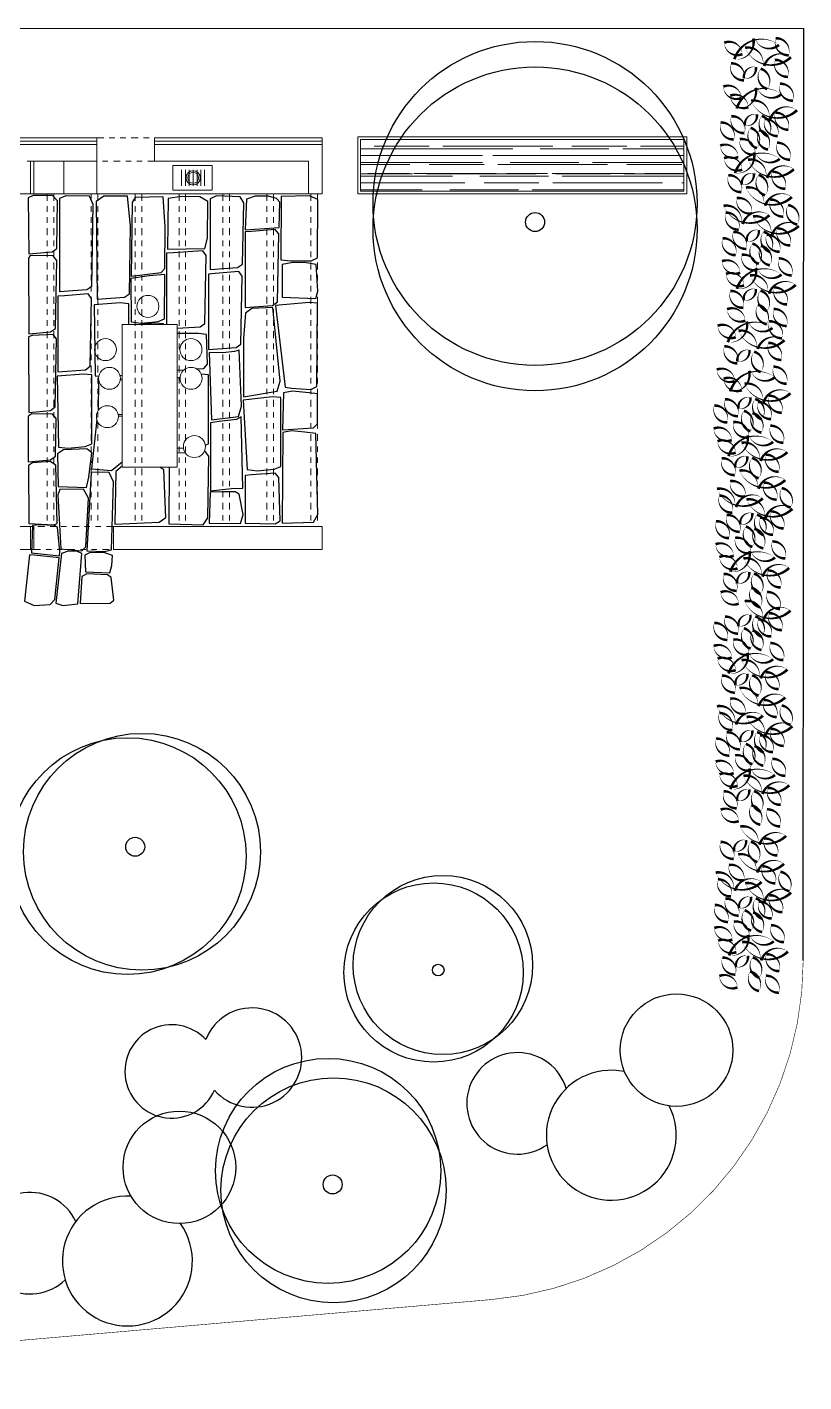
# Model space of a CAD drawing. Header units: metres. Extents: x -183 to 1639, y -350 to 198.
# Drawn here: x 733.55 to 747.69, y -303.94 to -279.26 of the extents above; entities that cross this region are included whole.
import ezdxf

# ---------------------------------------------------------------- set-up
doc = ezdxf.new("R2010")
doc.units = ezdxf.units.M
doc.header["$MEASUREMENT"] = 0
doc.linetypes.add('DIVIDE', pattern=[1.25, 0.5, -0.25, 0, -0.25, 0, -0.25])
for name, color, linetype in [('Krov', 3, 'Continuous'), ('PODL0$0$HSV_POD', 7, 'Continuous'), ('pohled', 4, 'Continuous'), ('SCHODY', 3, 'Continuous'), ('SRAFY-TERÉN', 252, 'Continuous'), ('VODA', 140, 'Continuous'), ('zariz.predmety', 203, 'Continuous'), ('ZARIZOVAKY', 251, 'Continuous'), ('ZDIVO', 1, 'Continuous')]:
    doc.layers.add(name, color=color, linetype=linetype)
doc.linetypes.add('BATTING', pattern='A,0.00254,-2.54,[134,ltypeshp.shx,S=2.54,R=0,X=-2.54,Y=0],-5.08,[134,ltypeshp.shx,S=2.54,R=180,X=2.54,Y=0],-2.54', length=10.16254)

msp = doc.modelspace()

# ---------------------------------------------------------------- hatches: boundary and pattern name
at = {"layer": 'VODA', "linetype": 'Continuous', "lineweight": 0}
h = msp.add_hatch(dxfattribs=at)
h.set_pattern_fill('AR-RROOF', color=256, scale=0.25, style=0)
h.set_pattern_definition([(360, (187.59097, 19.52492), (0.55, 0.25), [3.75, -0.5, 1.25, -0.25]), (360, (187.92347, 19.64992), (-0.25, 0.3325), [0.75, -0.0825, 1.5, -0.1875]), (360, (187.71597, 19.73742), (1.3, 0.1675), [2, -0.35, 1, -0.25])])
h.paths.add_polyline_path([(745.506, -281.308), (739.62, -281.308), (739.62, -282.248), (745.506, -282.248)])

# ---------------------------------------------------------------- linework, layer by layer
at = {"layer": 'Krov', "linetype": 'BATTING', "lineweight": 0, "ltscale": 0.006}
for p, q in [((729.119, -281.338), (734.819, -281.338)), ((735.869, -281.338), (738.919, -281.338)), ((733.609, -282.298), (733.609, -281.698)), ((733.609, -288.778), (733.609, -288.358))]:
    msp.add_line(p, q, dxfattribs=at)
at = {"layer": 'Krov', "linetype": 'Continuous', "lineweight": 0}
for p, q in [((729.119, -281.398), (734.819, -281.398)), ((735.869, -281.398), (738.919, -281.398)), ((733.549, -281.698), (733.669, -281.698))]:
    msp.add_line(p, q, dxfattribs=at)
at = {"layer": 'PODL0$0$HSV_POD'}
for p in [(709.619, -279.258), (747.677, -296.261)]:
    msp.add_line(p, (747.689, -279.285), dxfattribs=at)
at = {"layer": 'PODL0$0$HSV_POD', "const_width": 0.01}
msp.add_lwpolyline([(742.008, -302.439, 0.388879), (747.677, -296.261, 0.388879)], format="xyb", dxfattribs=at)
msp.add_lwpolyline([(724.767, -303.935), (742.008, -302.439)], dxfattribs=at)
at = {"layer": 'pohled', "linetype": 'Continuous', "lineweight": 0}
for p, q in [((734.219, -282.298), (734.219, -281.698)), ((734.819, -282.298), (734.819, -281.698)), ((734.819, -282.298), (734.819, -281.698)), ((733.669, -282.298), (738.919, -282.298))]:
    msp.add_line(p, q, dxfattribs=at)
for points in [[(745.556, -281.258), (739.57, -281.258), (739.57, -282.298), (745.556, -282.298)], [(745.506, -281.308), (739.62, -281.308), (739.62, -282.248), (745.506, -282.248)]]:
    msp.add_lwpolyline(points, close=True, dxfattribs=at)
at = {"layer": 'SCHODY', "linetype": 'DIVIDE', "lineweight": 0, "ltscale": 0.25}
for p, q in [((734.819, -281.278), (735.869, -281.278)), ((735.869, -281.698), (734.819, -281.698)), ((733.915, -282.298), (733.915, -288.318)), ((734.035, -282.298), (734.035, -288.318)), ((734.715, -282.298), (734.715, -288.318)), ((734.835, -282.298), (734.835, -288.318)), ((735.515, -282.298), (735.515, -288.358)), ((735.635, -282.298), (735.635, -288.358)), ((736.315, -282.298), (736.315, -288.358)), ((736.435, -282.298), (736.435, -288.358)), ((737.115, -282.298), (737.115, -288.358)), ((737.235, -282.298), (737.235, -288.358)), ((737.915, -282.298), (737.915, -288.358)), ((738.035, -282.298), (738.035, -288.358)), ((738.715, -282.298), (738.715, -288.358)), ((738.835, -282.298), (738.835, -288.358)), ((735.119, -288.358), (733.669, -288.358)), ((733.669, -288.778), (735.119, -288.778))]:
    msp.add_line(p, q, dxfattribs=at)
at = {"layer": 'SRAFY-TERÉN'}
for points in [[(733.58, -283.387), (734.004, -283.351), (734.092, -283.289), (734.104, -282.421), (734.011, -282.328), (733.658, -282.325), (733.571, -282.366), (733.58, -283.387)], [(734.14, -284.077), (734.639, -284.04), (734.728, -283.978), (734.752, -282.492), (734.686, -282.341), (734.257, -282.331), (734.14, -282.38), (734.14, -284.077)], [(734.823, -284.214), (735.322, -284.177), (735.411, -284.115), (735.434, -282.878), (735.379, -282.34), (734.945, -282.339), (734.805, -282.435), (734.823, -284.214)], [(735.445, -283.797), (735.989, -283.728), (736.057, -283.655), (736.065, -282.894), (736.024, -282.353), (735.519, -282.363), (735.463, -282.455), (735.445, -283.797)], [(736.103, -283.304), (736.783, -283.291), (736.835, -283.106), (736.838, -282.433), (736.694, -282.351), (736.365, -282.344), (736.117, -282.379), (736.103, -283.304)], [(736.883, -283.674), (737.382, -283.637), (737.471, -283.575), (737.492, -282.46), (737.426, -282.353), (736.997, -282.333), (736.88, -282.386), (736.883, -283.674)], [(737.521, -282.954), (738.137, -282.911), (738.148, -282.446), (738.091, -282.381), (737.944, -282.341), (737.703, -282.336), (737.542, -282.393), (737.521, -282.954)], [(738.841, -282.398), (738.688, -282.329), (738.176, -282.342), (738.17, -283.496), (738.349, -283.519), (738.718, -283.514), (738.837, -283.463), (738.841, -282.398)], [(737.519, -284.364), (738.018, -284.327), (738.107, -284.265), (738.131, -283.027), (738.065, -282.945), (737.636, -282.979), (737.519, -282.989), (737.519, -284.364)], [(736.278, -284.743), (736.698, -284.717), (736.786, -284.656), (736.81, -283.418), (736.745, -283.336), (736.205, -283.37), (736.088, -283.379), (736.088, -284.678)], [(733.581, -284.845), (733.975, -284.808), (734.064, -284.746), (734.088, -283.509), (734.022, -283.427), (733.606, -283.418), (733.576, -283.47), (733.581, -284.845)], [(738.191, -284.179), (738.804, -284.204), (738.84, -284.068), (738.808, -283.582), (738.592, -283.548), (738.356, -283.551), (738.192, -283.585), (738.191, -284.179)], [(736.054, -283.767), (735.773, -283.787), (735.44, -283.838), (735.445, -284.63), (735.624, -284.652), (735.934, -284.621), (736.052, -284.571), (736.054, -283.767)], [(736.854, -285.132), (737.354, -285.095), (737.442, -285.033), (737.466, -283.795), (737.401, -283.713), (736.971, -283.747), (736.854, -283.757), (736.854, -285.132)], [(734.111, -285.536), (734.61, -285.499), (734.699, -285.437), (734.723, -284.2), (734.658, -284.117), (734.228, -284.151), (734.111, -284.161), (734.111, -285.536)], [(735.4, -284.297), (735.246, -284.282), (734.767, -284.319), (734.789, -285.61), (734.853, -285.618)], [(735.399, -284.678), (735.4, -284.297)], [(738.836, -284.289), (738.682, -284.274), (738.073, -284.33), (738.245, -285.816), (738.36, -285.833), (738.712, -285.862), (738.821, -285.806), (738.836, -284.289)], [(737.488, -285.993), (738.104, -285.892), (738.156, -285.707), (738.024, -284.367), (737.64, -284.385), (737.522, -284.47), (737.486, -284.93), (737.488, -285.993)], [(736.03, -284.678), (736.029, -284.666), (735.882, -284.651), (735.622, -284.678)], [(733.579, -286.277), (733.974, -286.24), (734.062, -286.178), (734.086, -284.94), (734.021, -284.858), (733.644, -284.876), (733.576, -284.901), (733.579, -286.277)], [(736.633, -285.484), (736.765, -285.475), (736.833, -285.401), (736.817, -284.857), (736.669, -284.837), (736.295, -284.842), (736.278, -284.842)], [(736.908, -286.414), (737.397, -286.35), (737.449, -286.165), (737.411, -285.142), (737.325, -285.165), (737.115, -285.194), (736.865, -285.188), (736.908, -286.414)], [(736.278, -285.508), (736.412, -285.499)], [(734.728, -285.595), (734.574, -285.58), (734.095, -285.617), (734.118, -286.908), (734.297, -286.93), (734.607, -286.899), (734.725, -286.849), (734.728, -285.595)], [(734.854, -285.704), (734.846, -285.706), (734.845, -286.243)], [(735.242, -285.605), (735.278, -285.602)], [(735.278, -285.69), (735.245, -285.669)], [(736.334, -285.643), (736.278, -285.653)], [(736.853, -285.593), (736.718, -285.581)], [(736.793, -286.872), (736.85, -286.847), (736.853, -285.593)], [(738.169, -286.007), (738.015, -285.992), (737.48, -286.057), (737.558, -287.32), (737.738, -287.342), (738.048, -287.311), (738.166, -287.261), (738.169, -286.007)], [(738.169, -286.007), (738.015, -285.992), (737.48, -286.057), (737.558, -287.32), (737.738, -287.342), (738.048, -287.311), (738.166, -287.261), (738.169, -286.007)], [(738.2, -286.594), (738.765, -286.557), (738.833, -286.484), (738.834, -285.942), (738.686, -285.922), (738.378, -285.892), (738.216, -285.921), (738.2, -286.594)], [(733.569, -287.176), (733.977, -287.139), (734.066, -287.077), (734.078, -286.391), (734.012, -286.309), (733.629, -286.306), (733.571, -286.352), (733.569, -287.176)], [(734.818, -286.407), (734.724, -287.304)], [(735.206, -286.311), (735.278, -286.313)], [(735.278, -286.355), (735.226, -286.348), (735.211, -286.347)], [(736.89, -287.705), (737.27, -287.666), (737.477, -287.66), (737.447, -286.361), (737.358, -286.404), (737.048, -286.441), (736.886, -286.469), (736.89, -287.705)], [(738.191, -288.297), (738.761, -288.28), (738.843, -288.139), (738.803, -286.661), (738.604, -286.635), (738.364, -286.613), (738.202, -286.642), (738.191, -288.297)], [(734.117, -287.628), (734.633, -287.647), (734.672, -287.455), (734.73, -287.016), (734.636, -286.944), (734.213, -286.957), (734.103, -287.031), (734.117, -287.628)], [(736.131, -288.307), (736.753, -288.325), (736.842, -288.198), (736.859, -287.072), (736.793, -286.99), (736.772, -286.991)], [(736.278, -286.925), (736.312, -286.929), (736.396, -286.923)], [(736.435, -287.013), (736.278, -287.022)], [(733.582, -288.301), (734.038, -288.325), (734.099, -288.301), (734.075, -287.24), (733.971, -287.171), (733.649, -287.198), (733.577, -287.246), (733.582, -288.301)], [(734.724, -287.304), (735.084, -287.334), (735.278, -287.177)], [(735.278, -287.258), (735.165, -287.355), (735.147, -288.312)], [(735.147, -288.312), (735.955, -288.276), (736.072, -288.193), (736.041, -287.323), (735.968, -287.278)], [(736.136, -287.278), (736.131, -288.307)], [(734.634, -288.802), (734.958, -288.81), (735.085, -288.783), (735.12, -287.541), (735.04, -287.37), (734.835, -287.364), (734.718, -287.374), (734.634, -288.802)], [(737.52, -288.296), (738.065, -288.31), (738.154, -288.251), (738.131, -287.465), (738.066, -287.383), (737.636, -287.417), (737.52, -287.427), (737.52, -288.296)], [(734.163, -288.762), (734.547, -288.798), (734.617, -288.725), (734.664, -287.839), (734.575, -287.677), (734.147, -287.679), (734.107, -287.781), (734.163, -288.762)], [(736.862, -288.298), (737.432, -288.301), (737.484, -288.137), (737.409, -287.769), (737.339, -287.724), (737.103, -287.727), (736.882, -287.733), (736.862, -288.298)], [(733.632, -288.838), (734.139, -288.891), (734.144, -288.811), (734.103, -288.366), (734.049, -288.338), (733.775, -288.327), (733.645, -288.337), (733.632, -288.838)], [(734.131, -288.924), (733.68, -288.876), (733.591, -288.87), (733.504, -289.716), (733.675, -289.794), (733.97, -289.778), (734.052, -289.687), (734.131, -288.924)], [(734.075, -289.75), (734.202, -289.794), (734.471, -289.767), (734.546, -288.846), (734.465, -288.813), (734.294, -288.805), (734.173, -288.848), (734.075, -289.75)], [(734.611, -289.18), (735.057, -289.201), (735.093, -289.066), (735.103, -288.883), (734.967, -288.834), (734.695, -288.832), (734.602, -288.876), (734.611, -289.18)], [(734.514, -289.757), (735.061, -289.753), (735.125, -289.699), (735.08, -289.283), (735.011, -289.237), (734.636, -289.219), (734.545, -289.267), (734.514, -289.757)]]:
    msp.add_lwpolyline(points, dxfattribs=at)
at = {"layer": 'zariz.predmety', "color": 253, "linetype": 'Continuous', "ltscale": 0.001}
for points in [[(746.567, -279.751, 0, 0, 0.520567), (746.567, -279.751, 0, 0.05, 0.520567), (746.239, -279.543, 0, 0.05, 0.520567), (746.567, -279.751, 0.05, 0.05, 0)], [(746.424, -279.843, 0, 0, 0.520567), (746.424, -279.843, 0, 0.05, 0.520567), (746.768, -279.466, 0, 0.05, 0.520567), (746.799, -279.473, 0, 0.05, 0.520567), (747.235, -279.583, 0, 0.05, 0.520567), (746.424, -279.843, 0.05, 0.05, 0)], [(747.453, -279.807, 0, 0, 0.520567), (747.453, -279.807, 0, 0.05, 0.520567), (746.968, -279.967, 0, 0.05, 0.520567), (746.944, -279.946, 0, 0.05, 0.520567), (746.618, -279.636, 0, 0.05, 0.520567), (747.453, -279.807, 0.05, 0.05, 0)], [(747.412, -279.77, 0, 0, 0.520567), (747.412, -279.77, 0, 0.05, 0.520567), (747.175, -279.461, 0, 0.05, 0.520567), (747.412, -279.77, 0.05, 0.05, 0)], [(747.397, -280.164, 0, 0, 0.520567), (747.397, -280.164, 0, 0.05, 0.520567), (747.16, -279.856, 0, 0.05, 0.520567), (747.397, -280.164, 0.05, 0.05, 0)], [(746.361, -279.918, 0, 0, 0.520567), (746.361, -279.918, 0, 0.05, 0.520567), (746.598, -280.227, 0, 0.05, 0.520567), (746.361, -279.918, 0.05, 0.05, 0)], [(746.598, -280.191, 0, 0, 0.520567), (746.598, -280.191, 0, 0.05, 0.520567), (746.816, -279.986, 0, 0.05, 0.520567), (746.598, -280.191, 0.05, 0.05, 0)], [(747.021, -280.386, 0, 0, 0.520567), (747.021, -280.386, 0, 0.05, 0.520567), (746.903, -280.016, 0, 0.05, 0.520567), (747.021, -280.386, 0.05, 0.05, 0)], [(746.551, -280.55, 0, 0, 0.520567), (746.551, -280.55, 0, 0.05, 0.520567), (746.222, -280.342, 0, 0.05, 0.520567), (746.551, -280.55, 0.05, 0.05, 0)], [(746.467, -280.741, 0, 0, 0.520567), (746.467, -280.741, 0, 0.05, 0.520567), (746.812, -280.363, 0, 0.05, 0.520567), (746.843, -280.37, 0, 0.05, 0.520567), (747.279, -280.481, 0, 0.05, 0.520567), (746.467, -280.741, 0.05, 0.05, 0)], [(747.492, -280.599, 0, 0, 0.520567), (747.492, -280.599, 0, 0.05, 0.520567), (747.255, -280.29, 0, 0.05, 0.520567), (747.492, -280.599, 0.05, 0.05, 0)], [(746.678, -280.716, 0, 0, 0.520567), (746.678, -280.716, 0, 0.05, 0.520567), (746.349, -280.508, 0, 0.05, 0.520567), (746.678, -280.716, 0.05, 0.05, 0)], [(747.564, -280.772, 0, 0, 0.520567), (747.564, -280.772, 0, 0.05, 0.520567), (747.079, -280.932, 0, 0.05, 0.520567), (747.055, -280.911, 0, 0.05, 0.520567), (746.729, -280.601, 0, 0.05, 0.520567), (747.564, -280.772, 0.05, 0.05, 0)], [(746.37, -280.881, 0, 0, 0.520567), (746.37, -280.881, 0, 0.05, 0.520567), (746.607, -281.19, 0, 0.05, 0.520567), (746.37, -280.881, 0.05, 0.05, 0)], [(746.616, -281.052, 0, 0, 0.520567), (746.616, -281.052, 0, 0.05, 0.520567), (746.834, -280.848, 0, 0.05, 0.520567), (746.616, -281.052, 0.05, 0.05, 0)], [(747.04, -281.247, 0, 0, 0.520567), (747.04, -281.247, 0, 0.05, 0.520567), (746.921, -280.877, 0, 0.05, 0.520567), (747.04, -281.247, 0.05, 0.05, 0)], [(747.406, -281.127, 0, 0, 0.520567), (747.406, -281.127, 0, 0.05, 0.520567), (747.169, -280.818, 0, 0.05, 0.520567), (747.406, -281.127, 0.05, 0.05, 0)], [(746.176, -280.996, 0, 0, 0.520567), (746.176, -280.996, 0, 0.05, 0.520567), (746.413, -281.305, 0, 0.05, 0.520567), (746.176, -280.996, 0.05, 0.05, 0)], [(746.836, -281.464, 0, 0, 0.520567), (746.836, -281.464, 0, 0.05, 0.520567), (746.718, -281.093, 0, 0.05, 0.520567), (746.836, -281.464, 0.05, 0.05, 0)], [(746.872, -281.136, 0, 0, 0.520567), (746.872, -281.136, 0, 0.05, 0.520567), (747.035, -281.489, 0, 0.05, 0.520567), (746.872, -281.136, 0.05, 0.05, 0)], [(747.212, -281.242, 0, 0, 0.520567), (747.212, -281.242, 0, 0.05, 0.520567), (746.975, -280.933, 0, 0.05, 0.520567), (747.212, -281.242, 0.05, 0.05, 0)], [(746.523, -281.3, 0, 0, 0.520567), (746.523, -281.3, 0, 0.05, 0.520567), (746.796, -281.577, 0, 0.05, 0.520567), (746.523, -281.3, 0.05, 0.05, 0)], [(747.435, -281.673, 0, 0, 0.520567), (747.435, -281.673, 0, 0.05, 0.520567), (747.199, -281.365, 0, 0.05, 0.520567), (747.435, -281.673, 0.05, 0.05, 0)], [(746.495, -281.625, 0, 0, 0.520567), (746.495, -281.625, 0, 0.05, 0.520567), (746.166, -281.417, 0, 0.05, 0.520567), (746.495, -281.625, 0.05, 0.05, 0)], [(746.566, -281.855, 0, 0, 0.520567), (746.566, -281.855, 0, 0.05, 0.520567), (746.237, -281.647, 0, 0.05, 0.520567), (746.566, -281.855, 0.05, 0.05, 0)], [(746.436, -281.918, 0, 0, 0.520567), (746.436, -281.918, 0, 0.05, 0.520567), (746.78, -281.54, 0, 0.05, 0.520567), (746.811, -281.547, 0, 0.05, 0.520567), (747.248, -281.658, 0, 0.05, 0.520567), (746.436, -281.918, 0.05, 0.05, 0)], [(747.507, -281.847, 0, 0, 0.520567), (747.507, -281.847, 0, 0.05, 0.520567), (747.022, -282.007, 0, 0.05, 0.520567), (746.999, -281.986, 0, 0.05, 0.520567), (746.672, -281.676, 0, 0.05, 0.520567), (747.507, -281.847, 0.05, 0.05, 0)], [(746.314, -281.956, 0, 0, 0.520567), (746.314, -281.956, 0, 0.05, 0.520567), (746.551, -282.264, 0, 0.05, 0.520567), (746.314, -281.956, 0.05, 0.05, 0)], [(746.56, -282.127, 0, 0, 0.520567), (746.56, -282.127, 0, 0.05, 0.520567), (746.778, -281.922, 0, 0.05, 0.520567), (746.56, -282.127, 0.05, 0.05, 0)], [(746.983, -282.322, 0, 0, 0.520567), (746.983, -282.322, 0, 0.05, 0.520567), (746.865, -281.952, 0, 0.05, 0.520567), (746.983, -282.322, 0.05, 0.05, 0)], [(747.35, -282.202, 0, 0, 0.520567), (747.35, -282.202, 0, 0.05, 0.520567), (747.113, -281.893, 0, 0.05, 0.520567), (747.35, -282.202, 0.05, 0.05, 0)], [(746.467, -282.375, 0, 0, 0.520567), (746.467, -282.375, 0, 0.05, 0.520567), (746.74, -282.652, 0, 0.05, 0.520567), (746.467, -282.375, 0.05, 0.05, 0)], [(747.469, -282.354, 0, 0, 0.520567), (747.469, -282.354, 0, 0.05, 0.520567), (746.984, -282.514, 0, 0.05, 0.520567), (746.961, -282.493, 0, 0.05, 0.520567), (746.635, -282.183, 0, 0.05, 0.520567), (747.469, -282.354, 0.05, 0.05, 0)], [(747.06, -282.686, 0, 0, 0.520567), (747.06, -282.686, 0, 0.05, 0.520567), (746.575, -282.846, 0, 0.05, 0.520567), (746.552, -282.825, 0, 0.05, 0.520567), (746.226, -282.515, 0, 0.05, 0.520567), (747.06, -282.686, 0.05, 0.05, 0)], [(747.312, -282.709, 0, 0, 0.520567), (747.312, -282.709, 0, 0.05, 0.520567), (747.075, -282.4, 0, 0.05, 0.520567), (747.312, -282.709, 0.05, 0.05, 0)], [(747.404, -282.5, 0, 0, 0.520567), (747.404, -282.5, 0, 0.05, 0.520567), (747.568, -282.854, 0, 0.05, 0.520567), (747.404, -282.5, 0.05, 0.05, 0)], [(746.503, -282.947, 0, 0, 0.520567), (746.503, -282.947, 0, 0.05, 0.520567), (746.267, -282.638, 0, 0.05, 0.520567), (746.503, -282.947, 0.05, 0.05, 0)], [(747.598, -282.88, 0, 0, 0.520567), (747.598, -282.88, 0, 0.05, 0.520567), (747.113, -283.04, 0, 0.05, 0.520567), (747.089, -283.019, 0, 0.05, 0.520567), (746.763, -282.709, 0, 0.05, 0.520567), (747.598, -282.88, 0.05, 0.05, 0)], [(746.21, -283.104, 0, 0, 0.520567), (746.21, -283.104, 0, 0.05, 0.520567), (746.447, -283.412, 0, 0.05, 0.520567), (746.21, -283.104, 0.05, 0.05, 0)], [(746.404, -282.989, 0, 0, 0.520567), (746.404, -282.989, 0, 0.05, 0.520567), (746.641, -283.298, 0, 0.05, 0.520567), (746.404, -282.989, 0.05, 0.05, 0)], [(746.65, -283.16, 0, 0, 0.520567), (746.65, -283.16, 0, 0.05, 0.520567), (746.868, -282.956, 0, 0.05, 0.520567), (746.65, -283.16, 0.05, 0.05, 0)], [(747.074, -283.355, 0, 0, 0.520567), (747.074, -283.355, 0, 0.05, 0.520567), (746.955, -282.985, 0, 0.05, 0.520567), (747.074, -283.355, 0.05, 0.05, 0)], [(747.246, -283.35, 0, 0, 0.520567), (747.246, -283.35, 0, 0.05, 0.520567), (747.009, -283.041, 0, 0.05, 0.520567), (747.246, -283.35, 0.05, 0.05, 0)], [(747.44, -283.235, 0, 0, 0.520567), (747.44, -283.235, 0, 0.05, 0.520567), (747.203, -282.926, 0, 0.05, 0.520567), (747.44, -283.235, 0.05, 0.05, 0)], [(746.87, -283.571, 0, 0, 0.520567), (746.87, -283.571, 0, 0.05, 0.520567), (746.752, -283.201, 0, 0.05, 0.520567), (746.87, -283.571, 0.05, 0.05, 0)], [(746.906, -283.244, 0, 0, 0.520567), (746.906, -283.244, 0, 0.05, 0.520567), (747.069, -283.597, 0, 0.05, 0.520567), (746.906, -283.244, 0.05, 0.05, 0)], [(746.529, -283.733, 0, 0, 0.520567), (746.529, -283.733, 0, 0.05, 0.520567), (746.2, -283.524, 0, 0.05, 0.520567), (746.529, -283.733, 0.05, 0.05, 0)], [(746.557, -283.408, 0, 0, 0.520567), (746.557, -283.408, 0, 0.05, 0.520567), (746.83, -283.685, 0, 0.05, 0.520567), (746.557, -283.408, 0.05, 0.05, 0)], [(747.469, -283.781, 0, 0, 0.520567), (747.469, -283.781, 0, 0.05, 0.520567), (747.233, -283.473, 0, 0.05, 0.520567), (747.469, -283.781, 0.05, 0.05, 0)], [(746.6, -283.963, 0, 0, 0.520567), (746.6, -283.963, 0, 0.05, 0.520567), (746.271, -283.755, 0, 0.05, 0.520567), (746.6, -283.963, 0.05, 0.05, 0)], [(746.47, -284.025, 0, 0, 0.520567), (746.47, -284.025, 0, 0.05, 0.520567), (746.814, -283.648, 0, 0.05, 0.520567), (746.845, -283.655, 0, 0.05, 0.520567), (747.282, -283.766, 0, 0.05, 0.520567), (746.47, -284.025, 0.05, 0.05, 0)], [(747.541, -283.954, 0, 0, 0.520567), (747.541, -283.954, 0, 0.05, 0.520567), (747.056, -284.115, 0, 0.05, 0.520567), (747.033, -284.094, 0, 0.05, 0.520567), (746.707, -283.784, 0, 0.05, 0.520567), (747.541, -283.954, 0.05, 0.05, 0)], [(746.348, -284.064, 0, 0, 0.520567), (746.348, -284.064, 0, 0.05, 0.520567), (746.585, -284.372, 0, 0.05, 0.520567), (746.348, -284.064, 0.05, 0.05, 0)], [(746.594, -284.235, 0, 0, 0.520567), (746.594, -284.235, 0, 0.05, 0.520567), (746.812, -284.03, 0, 0.05, 0.520567), (746.594, -284.235, 0.05, 0.05, 0)], [(747.017, -284.43, 0, 0, 0.520567), (747.017, -284.43, 0, 0.05, 0.520567), (746.899, -284.059, 0, 0.05, 0.520567), (747.017, -284.43, 0.05, 0.05, 0)], [(747.384, -284.31, 0, 0, 0.520567), (747.384, -284.31, 0, 0.05, 0.520567), (747.147, -284.001, 0, 0.05, 0.520567), (747.384, -284.31, 0.05, 0.05, 0)], [(746.85, -284.318, 0, 0, 0.520567), (746.85, -284.318, 0, 0.05, 0.520567), (747.013, -284.671, 0, 0.05, 0.520567), (746.85, -284.318, 0.05, 0.05, 0)], [(746.621, -284.606, 0, 0, 0.520567), (746.621, -284.606, 0, 0.05, 0.520567), (746.292, -284.398, 0, 0.05, 0.520567), (746.621, -284.606, 0.05, 0.05, 0)], [(747.375, -284.702, 0, 0, 0.520567), (747.375, -284.702, 0, 0.05, 0.520567), (747.139, -284.394, 0, 0.05, 0.520567), (747.375, -284.702, 0.05, 0.05, 0)], [(746.448, -284.907, 0, 0, 0.520567), (746.448, -284.907, 0, 0.05, 0.520567), (746.12, -284.699, 0, 0.05, 0.520567), (746.448, -284.907, 0.05, 0.05, 0)], [(746.305, -284.999, 0, 0, 0.520567), (746.305, -284.999, 0, 0.05, 0.520567), (746.649, -284.621, 0, 0.05, 0.520567), (746.68, -284.628, 0, 0.05, 0.520567), (747.116, -284.739, 0, 0.05, 0.520567), (746.305, -284.999, 0.05, 0.05, 0)], [(747.334, -284.963, 0, 0, 0.520567), (747.334, -284.963, 0, 0.05, 0.520567), (746.849, -285.123, 0, 0.05, 0.520567), (746.825, -285.102, 0, 0.05, 0.520567), (746.499, -284.792, 0, 0.05, 0.520567), (747.334, -284.963, 0.05, 0.05, 0)], [(747.293, -284.926, 0, 0, 0.520567), (747.293, -284.926, 0, 0.05, 0.520567), (747.056, -284.617, 0, 0.05, 0.520567), (747.293, -284.926, 0.05, 0.05, 0)], [(746.242, -285.074, 0, 0, 0.520567), (746.242, -285.074, 0, 0.05, 0.520567), (746.479, -285.383, 0, 0.05, 0.520567), (746.242, -285.074, 0.05, 0.05, 0)], [(747.278, -285.32, 0, 0, 0.520567), (747.278, -285.32, 0, 0.05, 0.520567), (747.042, -285.012, 0, 0.05, 0.520567), (747.278, -285.32, 0.05, 0.05, 0)], [(746.479, -285.347, 0, 0, 0.520567), (746.479, -285.347, 0, 0.05, 0.520567), (746.697, -285.142, 0, 0.05, 0.520567), (746.479, -285.347, 0.05, 0.05, 0)], [(746.902, -285.542, 0, 0, 0.520567), (746.902, -285.542, 0, 0.05, 0.520567), (746.784, -285.171, 0, 0.05, 0.520567), (746.902, -285.542, 0.05, 0.05, 0)], [(746.432, -285.706, 0, 0, 0.520567), (746.432, -285.706, 0, 0.05, 0.520567), (746.104, -285.498, 0, 0.05, 0.520567), (746.432, -285.706, 0.05, 0.05, 0)], [(746.348, -285.896, 0, 0, 0.520567), (746.348, -285.896, 0, 0.05, 0.520567), (746.693, -285.519, 0, 0.05, 0.520567), (746.724, -285.526, 0, 0.05, 0.520567), (747.16, -285.637, 0, 0.05, 0.520567), (746.348, -285.896, 0.05, 0.05, 0)], [(747.373, -285.755, 0, 0, 0.520567), (747.373, -285.755, 0, 0.05, 0.520567), (747.136, -285.446, 0, 0.05, 0.520567), (747.373, -285.755, 0.05, 0.05, 0)], [(746.559, -285.872, 0, 0, 0.520567), (746.559, -285.872, 0, 0.05, 0.520567), (746.23, -285.664, 0, 0.05, 0.520567), (746.559, -285.872, 0.05, 0.05, 0)], [(747.445, -285.928, 0, 0, 0.520567), (747.445, -285.928, 0, 0.05, 0.520567), (746.96, -286.088, 0, 0.05, 0.520567), (746.936, -286.067, 0, 0.05, 0.520567), (746.61, -285.757, 0, 0.05, 0.520567), (747.445, -285.928, 0.05, 0.05, 0)], [(746.251, -286.037, 0, 0, 0.520567), (746.251, -286.037, 0, 0.05, 0.520567), (746.488, -286.346, 0, 0.05, 0.520567), (746.251, -286.037, 0.05, 0.05, 0)], [(746.497, -286.208, 0, 0, 0.520567), (746.497, -286.208, 0, 0.05, 0.520567), (746.715, -286.004, 0, 0.05, 0.520567), (746.497, -286.208, 0.05, 0.05, 0)], [(746.921, -286.403, 0, 0, 0.520567), (746.921, -286.403, 0, 0.05, 0.520567), (746.802, -286.033, 0, 0.05, 0.520567), (746.921, -286.403, 0.05, 0.05, 0)], [(747.287, -286.283, 0, 0, 0.520567), (747.287, -286.283, 0, 0.05, 0.520567), (747.05, -285.974, 0, 0.05, 0.520567), (747.287, -286.283, 0.05, 0.05, 0)], [(746.057, -286.152, 0, 0, 0.520567), (746.057, -286.152, 0, 0.05, 0.520567), (746.294, -286.46, 0, 0.05, 0.520567), (746.057, -286.152, 0.05, 0.05, 0)], [(746.717, -286.619, 0, 0, 0.520567), (746.717, -286.619, 0, 0.05, 0.520567), (746.599, -286.249, 0, 0.05, 0.520567), (746.717, -286.619, 0.05, 0.05, 0)], [(746.753, -286.292, 0, 0, 0.520567), (746.753, -286.292, 0, 0.05, 0.520567), (746.916, -286.645, 0, 0.05, 0.520567), (746.753, -286.292, 0.05, 0.05, 0)], [(747.093, -286.398, 0, 0, 0.520567), (747.093, -286.398, 0, 0.05, 0.520567), (746.856, -286.089, 0, 0.05, 0.520567), (747.093, -286.398, 0.05, 0.05, 0)], [(746.376, -286.781, 0, 0, 0.520567), (746.376, -286.781, 0, 0.05, 0.520567), (746.047, -286.572, 0, 0.05, 0.520567), (746.376, -286.781, 0.05, 0.05, 0)], [(746.404, -286.456, 0, 0, 0.520567), (746.404, -286.456, 0, 0.05, 0.520567), (746.677, -286.733, 0, 0.05, 0.520567), (746.404, -286.456, 0.05, 0.05, 0)], [(747.316, -286.829, 0, 0, 0.520567), (747.316, -286.829, 0, 0.05, 0.520567), (747.08, -286.521, 0, 0.05, 0.520567), (747.316, -286.829, 0.05, 0.05, 0)], [(746.447, -287.011, 0, 0, 0.520567), (746.447, -287.011, 0, 0.05, 0.520567), (746.118, -286.803, 0, 0.05, 0.520567), (746.447, -287.011, 0.05, 0.05, 0)], [(746.317, -287.074, 0, 0, 0.520567), (746.317, -287.074, 0, 0.05, 0.520567), (746.661, -286.696, 0, 0.05, 0.520567), (746.692, -286.703, 0, 0.05, 0.520567), (747.129, -286.814, 0, 0.05, 0.520567), (746.317, -287.074, 0.05, 0.05, 0)], [(747.388, -287.002, 0, 0, 0.520567), (747.388, -287.002, 0, 0.05, 0.520567), (746.903, -287.163, 0, 0.05, 0.520567), (746.88, -287.142, 0, 0.05, 0.520567), (746.554, -286.832, 0, 0.05, 0.520567), (747.388, -287.002, 0.05, 0.05, 0)], [(746.441, -287.283, 0, 0, 0.520567), (746.441, -287.283, 0, 0.05, 0.520567), (746.659, -287.078, 0, 0.05, 0.520567), (746.441, -287.283, 0.05, 0.05, 0)], [(747.231, -287.358, 0, 0, 0.520567), (747.231, -287.358, 0, 0.05, 0.520567), (746.994, -287.049, 0, 0.05, 0.520567), (747.231, -287.358, 0.05, 0.05, 0)], [(746.195, -287.112, 0, 0, 0.520567), (746.195, -287.112, 0, 0.05, 0.520567), (746.432, -287.42, 0, 0.05, 0.520567), (746.195, -287.112, 0.05, 0.05, 0)], [(746.865, -287.478, 0, 0, 0.520567), (746.865, -287.478, 0, 0.05, 0.520567), (746.746, -287.107, 0, 0.05, 0.520567), (746.865, -287.478, 0.05, 0.05, 0)], [(746.348, -287.531, 0, 0, 0.520567), (746.348, -287.531, 0, 0.05, 0.520567), (746.621, -287.808, 0, 0.05, 0.520567), (746.348, -287.531, 0.05, 0.05, 0)], [(747.35, -287.51, 0, 0, 0.520567), (747.35, -287.51, 0, 0.05, 0.520567), (746.865, -287.67, 0, 0.05, 0.520567), (746.842, -287.649, 0, 0.05, 0.520567), (746.516, -287.339, 0, 0.05, 0.520567), (747.35, -287.51, 0.05, 0.05, 0)], [(747.193, -287.865, 0, 0, 0.520567), (747.193, -287.865, 0, 0.05, 0.520567), (746.956, -287.556, 0, 0.05, 0.520567), (747.193, -287.865, 0.05, 0.05, 0)], [(746.941, -287.842, 0, 0, 0.520567), (746.941, -287.842, 0, 0.05, 0.520567), (746.456, -288.002, 0, 0.05, 0.520567), (746.433, -287.981, 0, 0.05, 0.520567), (746.107, -287.671, 0, 0.05, 0.520567), (746.941, -287.842, 0.05, 0.05, 0)], [(746.384, -288.103, 0, 0, 0.520567), (746.384, -288.103, 0, 0.05, 0.520567), (746.148, -287.794, 0, 0.05, 0.520567), (746.384, -288.103, 0.05, 0.05, 0)], [(747.286, -287.656, 0, 0, 0.520567), (747.286, -287.656, 0, 0.05, 0.520567), (747.449, -288.009, 0, 0.05, 0.520567), (747.286, -287.656, 0.05, 0.05, 0)], [(747.479, -288.036, 0, 0, 0.520567), (747.479, -288.036, 0, 0.05, 0.520567), (746.994, -288.196, 0, 0.05, 0.520567), (746.97, -288.175, 0, 0.05, 0.520567), (746.644, -287.865, 0, 0.05, 0.520567), (747.479, -288.036, 0.05, 0.05, 0)], [(746.091, -288.26, 0, 0, 0.520567), (746.091, -288.26, 0, 0.05, 0.520567), (746.328, -288.568, 0, 0.05, 0.520567), (746.091, -288.26, 0.05, 0.05, 0)], [(746.285, -288.145, 0, 0, 0.520567), (746.285, -288.145, 0, 0.05, 0.520567), (746.522, -288.453, 0, 0.05, 0.520567), (746.285, -288.145, 0.05, 0.05, 0)], [(746.531, -288.316, 0, 0, 0.520567), (746.531, -288.316, 0, 0.05, 0.520567), (746.749, -288.111, 0, 0.05, 0.520567), (746.531, -288.316, 0.05, 0.05, 0)], [(746.955, -288.511, 0, 0, 0.520567), (746.955, -288.511, 0, 0.05, 0.520567), (746.836, -288.141, 0, 0.05, 0.520567), (746.955, -288.511, 0.05, 0.05, 0)], [(747.127, -288.506, 0, 0, 0.520567), (747.127, -288.506, 0, 0.05, 0.520567), (746.89, -288.197, 0, 0.05, 0.520567), (747.127, -288.506, 0.05, 0.05, 0)], [(747.321, -288.391, 0, 0, 0.520567), (747.321, -288.391, 0, 0.05, 0.520567), (747.084, -288.082, 0, 0.05, 0.520567), (747.321, -288.391, 0.05, 0.05, 0)], [(746.751, -288.727, 0, 0, 0.520567), (746.751, -288.727, 0, 0.05, 0.520567), (746.633, -288.357, 0, 0.05, 0.520567), (746.751, -288.727, 0.05, 0.05, 0)], [(746.787, -288.399, 0, 0, 0.520567), (746.787, -288.399, 0, 0.05, 0.520567), (746.95, -288.753, 0, 0.05, 0.520567), (746.787, -288.399, 0.05, 0.05, 0)], [(746.41, -288.889, 0, 0, 0.520567), (746.41, -288.889, 0, 0.05, 0.520567), (746.081, -288.68, 0, 0.05, 0.520567), (746.41, -288.889, 0.05, 0.05, 0)], [(746.438, -288.564, 0, 0, 0.520567), (746.438, -288.564, 0, 0.05, 0.520567), (746.711, -288.841, 0, 0.05, 0.520567), (746.438, -288.564, 0.05, 0.05, 0)], [(747.35, -288.937, 0, 0, 0.520567), (747.35, -288.937, 0, 0.05, 0.520567), (747.114, -288.629, 0, 0.05, 0.520567), (747.35, -288.937, 0.05, 0.05, 0)], [(746.481, -289.119, 0, 0, 0.520567), (746.481, -289.119, 0, 0.05, 0.520567), (746.152, -288.911, 0, 0.05, 0.520567), (746.481, -289.119, 0.05, 0.05, 0)], [(746.351, -289.181, 0, 0, 0.520567), (746.351, -289.181, 0, 0.05, 0.520567), (746.696, -288.804, 0, 0.05, 0.520567), (746.726, -288.811, 0, 0.05, 0.520567), (747.163, -288.922, 0, 0.05, 0.520567), (746.351, -289.181, 0.05, 0.05, 0)], [(747.422, -289.11, 0, 0, 0.520567), (747.422, -289.11, 0, 0.05, 0.520567), (746.937, -289.271, 0, 0.05, 0.520567), (746.914, -289.25, 0, 0.05, 0.520567), (746.588, -288.939, 0, 0.05, 0.520567), (747.422, -289.11, 0.05, 0.05, 0)], [(746.229, -289.219, 0, 0, 0.520567), (746.229, -289.219, 0, 0.05, 0.520567), (746.466, -289.528, 0, 0.05, 0.520567), (746.229, -289.219, 0.05, 0.05, 0)], [(746.475, -289.391, 0, 0, 0.520567), (746.475, -289.391, 0, 0.05, 0.520567), (746.693, -289.186, 0, 0.05, 0.520567), (746.475, -289.391, 0.05, 0.05, 0)], [(746.899, -289.586, 0, 0, 0.520567), (746.899, -289.586, 0, 0.05, 0.520567), (746.78, -289.215, 0, 0.05, 0.520567), (746.899, -289.586, 0.05, 0.05, 0)], [(747.265, -289.465, 0, 0, 0.520567), (747.265, -289.465, 0, 0.05, 0.520567), (747.028, -289.157, 0, 0.05, 0.520567), (747.265, -289.465, 0.05, 0.05, 0)], [(746.502, -289.762, 0, 0, 0.520567), (746.502, -289.762, 0, 0.05, 0.520567), (746.173, -289.554, 0, 0.05, 0.520567), (746.502, -289.762, 0.05, 0.05, 0)], [(746.731, -289.474, 0, 0, 0.520567), (746.731, -289.474, 0, 0.05, 0.520567), (746.894, -289.827, 0, 0.05, 0.520567), (746.731, -289.474, 0.05, 0.05, 0)], [(747.445, -289.889, 0, 0, 0.520567), (747.445, -289.889, 0, 0.05, 0.520567), (746.96, -290.049, 0, 0.05, 0.520567), (746.937, -290.028, 0, 0.05, 0.520567), (746.611, -289.718, 0, 0.05, 0.520567), (747.445, -289.889, 0.05, 0.05, 0)], [(747.256, -289.858, 0, 0, 0.520567), (747.256, -289.858, 0, 0.05, 0.520567), (747.02, -289.55, 0, 0.05, 0.520567), (747.256, -289.858, 0.05, 0.05, 0)], [(746.252, -289.998, 0, 0, 0.520567), (746.252, -289.998, 0, 0.05, 0.520567), (746.489, -290.306, 0, 0.05, 0.520567), (746.252, -289.998, 0.05, 0.05, 0)], [(746.498, -290.169, 0, 0, 0.520567), (746.498, -290.169, 0, 0.05, 0.520567), (746.716, -289.964, 0, 0.05, 0.520567), (746.498, -290.169, 0.05, 0.05, 0)], [(746.922, -290.364, 0, 0, 0.520567), (746.922, -290.364, 0, 0.05, 0.520567), (746.803, -289.994, 0, 0.05, 0.520567), (746.922, -290.364, 0.05, 0.05, 0)], [(747.288, -290.244, 0, 0, 0.520567), (747.288, -290.244, 0, 0.05, 0.520567), (747.051, -289.935, 0, 0.05, 0.520567), (747.288, -290.244, 0.05, 0.05, 0)], [(746.058, -290.113, 0, 0, 0.520567), (746.058, -290.113, 0, 0.05, 0.520567), (746.295, -290.421, 0, 0.05, 0.520567), (746.058, -290.113, 0.05, 0.05, 0)], [(746.718, -290.58, 0, 0, 0.520567), (746.718, -290.58, 0, 0.05, 0.520567), (746.599, -290.21, 0, 0.05, 0.520567), (746.718, -290.58, 0.05, 0.05, 0)], [(746.754, -290.252, 0, 0, 0.520567), (746.754, -290.252, 0, 0.05, 0.520567), (746.917, -290.606, 0, 0.05, 0.520567), (746.754, -290.252, 0.05, 0.05, 0)], [(747.094, -290.359, 0, 0, 0.520567), (747.094, -290.359, 0, 0.05, 0.520567), (746.857, -290.05, 0, 0.05, 0.520567), (747.094, -290.359, 0.05, 0.05, 0)], [(746.376, -290.742, 0, 0, 0.520567), (746.376, -290.742, 0, 0.05, 0.520567), (746.048, -290.533, 0, 0.05, 0.520567), (746.376, -290.742, 0.05, 0.05, 0)], [(746.405, -290.417, 0, 0, 0.520567), (746.405, -290.417, 0, 0.05, 0.520567), (746.678, -290.694, 0, 0.05, 0.520567), (746.405, -290.417, 0.05, 0.05, 0)], [(747.317, -290.79, 0, 0, 0.520567), (747.317, -290.79, 0, 0.05, 0.520567), (747.08, -290.481, 0, 0.05, 0.520567), (747.317, -290.79, 0.05, 0.05, 0)], [(746.448, -290.972, 0, 0, 0.520567), (746.448, -290.972, 0, 0.05, 0.520567), (746.119, -290.764, 0, 0.05, 0.520567), (746.448, -290.972, 0.05, 0.05, 0)], [(746.318, -291.034, 0, 0, 0.520567), (746.318, -291.034, 0, 0.05, 0.520567), (746.662, -290.657, 0, 0.05, 0.520567), (746.693, -290.664, 0, 0.05, 0.520567), (747.129, -290.775, 0, 0.05, 0.520567), (746.318, -291.034, 0.05, 0.05, 0)], [(747.389, -290.963, 0, 0, 0.520567), (747.389, -290.963, 0, 0.05, 0.520567), (746.904, -291.124, 0, 0.05, 0.520567), (746.88, -291.102, 0, 0.05, 0.520567), (746.554, -290.792, 0, 0.05, 0.520567), (747.389, -290.963, 0.05, 0.05, 0)], [(747.231, -291.318, 0, 0, 0.520567), (747.231, -291.318, 0, 0.05, 0.520567), (746.995, -291.01, 0, 0.05, 0.520567), (747.231, -291.318, 0.05, 0.05, 0)], [(746.196, -291.072, 0, 0, 0.520567), (746.196, -291.072, 0, 0.05, 0.520567), (746.432, -291.381, 0, 0.05, 0.520567), (746.196, -291.072, 0.05, 0.05, 0)], [(746.442, -291.244, 0, 0, 0.520567), (746.442, -291.244, 0, 0.05, 0.520567), (746.66, -291.039, 0, 0.05, 0.520567), (746.442, -291.244, 0.05, 0.05, 0)], [(746.865, -291.439, 0, 0, 0.520567), (746.865, -291.439, 0, 0.05, 0.520567), (746.747, -291.068, 0, 0.05, 0.520567), (746.865, -291.439, 0.05, 0.05, 0)], [(746.349, -291.492, 0, 0, 0.520567), (746.349, -291.492, 0, 0.05, 0.520567), (746.622, -291.769, 0, 0.05, 0.520567), (746.349, -291.492, 0.05, 0.05, 0)], [(747.351, -291.47, 0, 0, 0.520567), (747.351, -291.47, 0, 0.05, 0.520567), (746.866, -291.631, 0, 0.05, 0.520567), (746.843, -291.61, 0, 0.05, 0.520567), (746.516, -291.3, 0, 0.05, 0.520567), (747.351, -291.47, 0.05, 0.05, 0)], [(747.194, -291.826, 0, 0, 0.520567), (747.194, -291.826, 0, 0.05, 0.520567), (746.957, -291.517, 0, 0.05, 0.520567), (747.194, -291.826, 0.05, 0.05, 0)], [(746.942, -291.803, 0, 0, 0.520567), (746.942, -291.803, 0, 0.05, 0.520567), (746.457, -291.963, 0, 0.05, 0.520567), (746.434, -291.942, 0, 0.05, 0.520567), (746.107, -291.632, 0, 0.05, 0.520567), (746.942, -291.803, 0.05, 0.05, 0)], [(746.385, -292.064, 0, 0, 0.520567), (746.385, -292.064, 0, 0.05, 0.520567), (746.148, -291.755, 0, 0.05, 0.520567), (746.385, -292.064, 0.05, 0.05, 0)], [(747.286, -291.617, 0, 0, 0.520567), (747.286, -291.617, 0, 0.05, 0.520567), (747.449, -291.97, 0, 0.05, 0.520567), (747.286, -291.617, 0.05, 0.05, 0)], [(747.479, -291.996, 0, 0, 0.520567), (747.479, -291.996, 0, 0.05, 0.520567), (746.994, -292.157, 0, 0.05, 0.520567), (746.971, -292.136, 0, 0.05, 0.520567), (746.645, -291.826, 0, 0.05, 0.520567), (747.479, -291.996, 0.05, 0.05, 0)], [(746.092, -292.221, 0, 0, 0.520567), (746.092, -292.221, 0, 0.05, 0.520567), (746.329, -292.529, 0, 0.05, 0.520567), (746.092, -292.221, 0.05, 0.05, 0)], [(746.286, -292.106, 0, 0, 0.520567), (746.286, -292.106, 0, 0.05, 0.520567), (746.523, -292.414, 0, 0.05, 0.520567), (746.286, -292.106, 0.05, 0.05, 0)], [(746.532, -292.277, 0, 0, 0.520567), (746.532, -292.277, 0, 0.05, 0.520567), (746.75, -292.072, 0, 0.05, 0.520567), (746.532, -292.277, 0.05, 0.05, 0)], [(746.956, -292.472, 0, 0, 0.520567), (746.956, -292.472, 0, 0.05, 0.520567), (746.837, -292.101, 0, 0.05, 0.520567), (746.956, -292.472, 0.05, 0.05, 0)], [(747.128, -292.466, 0, 0, 0.520567), (747.128, -292.466, 0, 0.05, 0.520567), (746.891, -292.158, 0, 0.05, 0.520567), (747.128, -292.466, 0.05, 0.05, 0)], [(747.322, -292.352, 0, 0, 0.520567), (747.322, -292.352, 0, 0.05, 0.520567), (747.085, -292.043, 0, 0.05, 0.520567), (747.322, -292.352, 0.05, 0.05, 0)], [(746.752, -292.688, 0, 0, 0.520567), (746.752, -292.688, 0, 0.05, 0.520567), (746.633, -292.318, 0, 0.05, 0.520567), (746.752, -292.688, 0.05, 0.05, 0)], [(746.788, -292.36, 0, 0, 0.520567), (746.788, -292.36, 0, 0.05, 0.520567), (746.951, -292.713, 0, 0.05, 0.520567), (746.788, -292.36, 0.05, 0.05, 0)], [(746.41, -292.85, 0, 0, 0.520567), (746.41, -292.85, 0, 0.05, 0.520567), (746.082, -292.641, 0, 0.05, 0.520567), (746.41, -292.85, 0.05, 0.05, 0)], [(746.439, -292.525, 0, 0, 0.520567), (746.439, -292.525, 0, 0.05, 0.520567), (746.712, -292.802, 0, 0.05, 0.520567), (746.439, -292.525, 0.05, 0.05, 0)], [(747.351, -292.898, 0, 0, 0.520567), (747.351, -292.898, 0, 0.05, 0.520567), (747.114, -292.589, 0, 0.05, 0.520567), (747.351, -292.898, 0.05, 0.05, 0)], [(746.482, -293.08, 0, 0, 0.520567), (746.482, -293.08, 0, 0.05, 0.520567), (746.153, -292.871, 0, 0.05, 0.520567), (746.482, -293.08, 0.05, 0.05, 0)], [(746.352, -293.142, 0, 0, 0.520567), (746.352, -293.142, 0, 0.05, 0.520567), (746.696, -292.765, 0, 0.05, 0.520567), (746.727, -292.772, 0, 0.05, 0.520567), (747.163, -292.883, 0, 0.05, 0.520567), (746.352, -293.142, 0.05, 0.05, 0)], [(747.423, -293.071, 0, 0, 0.520567), (747.423, -293.071, 0, 0.05, 0.520567), (746.938, -293.232, 0, 0.05, 0.520567), (746.914, -293.21, 0, 0.05, 0.520567), (746.588, -292.9, 0, 0.05, 0.520567), (747.423, -293.071, 0.05, 0.05, 0)], [(746.23, -293.18, 0, 0, 0.520567), (746.23, -293.18, 0, 0.05, 0.520567), (746.466, -293.489, 0, 0.05, 0.520567), (746.23, -293.18, 0.05, 0.05, 0)], [(746.476, -293.351, 0, 0, 0.520567), (746.476, -293.351, 0, 0.05, 0.520567), (746.694, -293.147, 0, 0.05, 0.520567), (746.476, -293.351, 0.05, 0.05, 0)], [(746.899, -293.547, 0, 0, 0.520567), (746.899, -293.547, 0, 0.05, 0.520567), (746.781, -293.176, 0, 0.05, 0.520567), (746.899, -293.547, 0.05, 0.05, 0)], [(747.265, -293.426, 0, 0, 0.520567), (747.265, -293.426, 0, 0.05, 0.520567), (747.029, -293.118, 0, 0.05, 0.520567), (747.265, -293.426, 0.05, 0.05, 0)], [(746.731, -293.435, 0, 0, 0.520567), (746.731, -293.435, 0, 0.05, 0.520567), (746.895, -293.788, 0, 0.05, 0.520567), (746.731, -293.435, 0.05, 0.05, 0)], [(746.502, -293.723, 0, 0, 0.520567), (746.502, -293.723, 0, 0.05, 0.520567), (746.174, -293.515, 0, 0.05, 0.520567), (746.502, -293.723, 0.05, 0.05, 0)], [(747.257, -293.819, 0, 0, 0.520567), (747.257, -293.819, 0, 0.05, 0.520567), (747.02, -293.51, 0, 0.05, 0.520567), (747.257, -293.819, 0.05, 0.05, 0)], [(747.365, -293.993, 0, 0, 0.520567), (747.365, -293.993, 0, 0.05, 0.520567), (746.88, -294.154, 0, 0.05, 0.520567), (746.857, -294.133, 0, 0.05, 0.520567), (746.531, -293.823, 0, 0.05, 0.520567), (747.365, -293.993, 0.05, 0.05, 0)], [(746.172, -294.103, 0, 0, 0.520567), (746.172, -294.103, 0, 0.05, 0.520567), (746.409, -294.411, 0, 0.05, 0.520567), (746.172, -294.103, 0.05, 0.05, 0)], [(746.418, -294.274, 0, 0, 0.520567), (746.418, -294.274, 0, 0.05, 0.520567), (746.636, -294.069, 0, 0.05, 0.520567), (746.418, -294.274, 0.05, 0.05, 0)], [(746.842, -294.469, 0, 0, 0.520567), (746.842, -294.469, 0, 0.05, 0.520567), (746.723, -294.098, 0, 0.05, 0.520567), (746.842, -294.469, 0.05, 0.05, 0)], [(747.208, -294.349, 0, 0, 0.520567), (747.208, -294.349, 0, 0.05, 0.520567), (746.971, -294.04, 0, 0.05, 0.520567), (747.208, -294.349, 0.05, 0.05, 0)], [(747.327, -294.501, 0, 0, 0.520567), (747.327, -294.501, 0, 0.05, 0.520567), (746.842, -294.661, 0, 0.05, 0.520567), (746.819, -294.64, 0, 0.05, 0.520567), (746.493, -294.33, 0, 0.05, 0.520567), (747.327, -294.501, 0.05, 0.05, 0)], [(746.918, -294.833, 0, 0, 0.520567), (746.918, -294.833, 0, 0.05, 0.520567), (746.433, -294.993, 0, 0.05, 0.520567), (746.41, -294.972, 0, 0.05, 0.520567), (746.084, -294.662, 0, 0.05, 0.520567), (746.918, -294.833, 0.05, 0.05, 0)], [(746.325, -294.522, 0, 0, 0.520567), (746.325, -294.522, 0, 0.05, 0.520567), (746.598, -294.799, 0, 0.05, 0.520567), (746.325, -294.522, 0.05, 0.05, 0)], [(747.17, -294.856, 0, 0, 0.520567), (747.17, -294.856, 0, 0.05, 0.520567), (746.933, -294.547, 0, 0.05, 0.520567), (747.17, -294.856, 0.05, 0.05, 0)], [(747.263, -294.647, 0, 0, 0.520567), (747.263, -294.647, 0, 0.05, 0.520567), (747.426, -295, 0, 0.05, 0.520567), (747.263, -294.647, 0.05, 0.05, 0)], [(746.361, -295.094, 0, 0, 0.520567), (746.361, -295.094, 0, 0.05, 0.520567), (746.125, -294.785, 0, 0.05, 0.520567), (746.361, -295.094, 0.05, 0.05, 0)], [(747.456, -295.027, 0, 0, 0.520567), (747.456, -295.027, 0, 0.05, 0.520567), (746.971, -295.187, 0, 0.05, 0.520567), (746.947, -295.166, 0, 0.05, 0.520567), (746.621, -294.856, 0, 0.05, 0.520567), (747.456, -295.027, 0.05, 0.05, 0)], [(746.262, -295.136, 0, 0, 0.520567), (746.262, -295.136, 0, 0.05, 0.520567), (746.499, -295.444, 0, 0.05, 0.520567), (746.262, -295.136, 0.05, 0.05, 0)], [(746.508, -295.307, 0, 0, 0.520567), (746.508, -295.307, 0, 0.05, 0.520567), (746.726, -295.102, 0, 0.05, 0.520567), (746.508, -295.307, 0.05, 0.05, 0)], [(746.932, -295.502, 0, 0, 0.520567), (746.932, -295.502, 0, 0.05, 0.520567), (746.813, -295.132, 0, 0.05, 0.520567), (746.932, -295.502, 0.05, 0.05, 0)], [(747.104, -295.497, 0, 0, 0.520567), (747.104, -295.497, 0, 0.05, 0.520567), (746.867, -295.188, 0, 0.05, 0.520567), (747.104, -295.497, 0.05, 0.05, 0)], [(747.298, -295.382, 0, 0, 0.520567), (747.298, -295.382, 0, 0.05, 0.520567), (747.061, -295.073, 0, 0.05, 0.520567), (747.298, -295.382, 0.05, 0.05, 0)], [(746.068, -295.251, 0, 0, 0.520567), (746.068, -295.251, 0, 0.05, 0.520567), (746.305, -295.559, 0, 0.05, 0.520567), (746.068, -295.251, 0.05, 0.05, 0)], [(746.728, -295.718, 0, 0, 0.520567), (746.728, -295.718, 0, 0.05, 0.520567), (746.61, -295.348, 0, 0.05, 0.520567), (746.728, -295.718, 0.05, 0.05, 0)], [(746.764, -295.39, 0, 0, 0.520567), (746.764, -295.39, 0, 0.05, 0.520567), (746.927, -295.744, 0, 0.05, 0.520567), (746.764, -295.39, 0.05, 0.05, 0)], [(746.387, -295.88, 0, 0, 0.520567), (746.387, -295.88, 0, 0.05, 0.520567), (746.058, -295.671, 0, 0.05, 0.520567), (746.387, -295.88, 0.05, 0.05, 0)], [(746.415, -295.555, 0, 0, 0.520567), (746.415, -295.555, 0, 0.05, 0.520567), (746.688, -295.832, 0, 0.05, 0.520567), (746.415, -295.555, 0.05, 0.05, 0)], [(747.327, -295.928, 0, 0, 0.520567), (747.327, -295.928, 0, 0.05, 0.520567), (747.091, -295.62, 0, 0.05, 0.520567), (747.327, -295.928, 0.05, 0.05, 0)], [(746.458, -296.11, 0, 0, 0.520567), (746.458, -296.11, 0, 0.05, 0.520567), (746.129, -295.902, 0, 0.05, 0.520567), (746.458, -296.11, 0.05, 0.05, 0)], [(746.328, -296.172, 0, 0, 0.520567), (746.328, -296.172, 0, 0.05, 0.520567), (746.673, -295.795, 0, 0.05, 0.520567), (746.704, -295.802, 0, 0.05, 0.520567), (747.14, -295.913, 0, 0.05, 0.520567), (746.328, -296.172, 0.05, 0.05, 0)], [(747.399, -296.101, 0, 0, 0.520567), (747.399, -296.101, 0, 0.05, 0.520567), (746.914, -296.262, 0, 0.05, 0.520567), (746.891, -296.241, 0, 0.05, 0.520567), (746.565, -295.93, 0, 0.05, 0.520567), (747.399, -296.101, 0.05, 0.05, 0)], [(746.452, -296.382, 0, 0, 0.520567), (746.452, -296.382, 0, 0.05, 0.520567), (746.67, -296.177, 0, 0.05, 0.520567), (746.452, -296.382, 0.05, 0.05, 0)], [(746.876, -296.577, 0, 0, 0.520567), (746.876, -296.577, 0, 0.05, 0.520567), (746.757, -296.206, 0, 0.05, 0.520567), (746.876, -296.577, 0.05, 0.05, 0)], [(747.242, -296.456, 0, 0, 0.520567), (747.242, -296.456, 0, 0.05, 0.520567), (747.005, -296.148, 0, 0.05, 0.520567), (747.242, -296.456, 0.05, 0.05, 0)], [(746.206, -296.21, 0, 0, 0.520567), (746.206, -296.21, 0, 0.05, 0.520567), (746.443, -296.519, 0, 0.05, 0.520567), (746.206, -296.21, 0.05, 0.05, 0)], [(746.479, -296.753, 0, 0, 0.520567), (746.479, -296.753, 0, 0.05, 0.520567), (746.15, -296.545, 0, 0.05, 0.520567), (746.479, -296.753, 0.05, 0.05, 0)], [(746.708, -296.465, 0, 0, 0.520567), (746.708, -296.465, 0, 0.05, 0.520567), (746.871, -296.818, 0, 0.05, 0.520567), (746.708, -296.465, 0.05, 0.05, 0)], [(747.233, -296.849, 0, 0, 0.520567), (747.233, -296.849, 0, 0.05, 0.520567), (746.997, -296.541, 0, 0.05, 0.520567), (747.233, -296.849, 0.05, 0.05, 0)]]:
    msp.add_lwpolyline(points, format="xyseb", close=True, dxfattribs=at)
for centre, radius in [((742.796, -282.47), 2.95), ((742.796, -282.934), 2.95), ((742.796, -282.81), 0.173), ((735.377, -294.361), 2.157), ((735.64, -294.282), 2.157), ((735.517, -294.191), 0.173), ((740.949, -296.481), 1.632), ((741.117, -296.346), 1.632), ((741.033, -296.437), 0.105), ((745.371, -297.896), 1.025), ((739.029, -300.095), 2.049), ((739.127, -300.449), 2.049), ((736.322, -300.031), 1.025), ((739.111, -300.342), 0.173)]:
    msp.add_circle(centre, radius, dxfattribs=at)
for centre, radius, start, end in [((737.644, -298.032), 0.905, 220.9094, 158.6022), ((736.18, -298.284), 0.851, 43.1193, 336.3922), ((742.478, -298.865), 0.925, 17.0043, 305.3834), ((744.184, -299.446), 1.183, 78.2878, 26.8273), ((733.602, -301.413), 0.925, 25.4159, 313.795), ((735.375, -301.738), 1.183, 86.6994, 35.2389)]:
    msp.add_arc(centre, radius, start, end, dxfattribs=at)
at = {"layer": 'ZARIZOVAKY', "linetype": 'Continuous', "lineweight": 0}
for p, q in [((736.2, -282.229), (736.2, -281.779)), ((736.2, -281.779), (736.92, -281.779)), ((736.362, -282.151), (736.362, -281.858)), ((736.432, -282.151), (736.432, -281.858)), ((736.502, -282.151), (736.502, -281.858)), ((736.572, -282.151), (736.572, -281.858)), ((736.642, -282.151), (736.642, -281.858)), ((736.712, -282.151), (736.712, -281.858)), ((736.781, -282.151), (736.781, -281.858)), ((736.92, -282.229), (736.92, -281.779)), ((736.2, -282.229), (736.92, -282.229))]:
    msp.add_line(p, q, dxfattribs=at)
msp.add_lwpolyline([(736.278, -287.278), (735.278, -287.278), (735.278, -284.678), (736.278, -284.678)], close=True, dxfattribs=at)
for centre in [(735.748, -284.346), (734.976, -285.133), (736.531, -285.133), (735.049, -285.657), (736.534, -285.657), (735.011, -286.355), (736.595, -286.9)]:
    msp.add_circle(centre, 0.2, dxfattribs=at)
at = {"layer": 'ZDIVO', "linetype": 'Continuous', "lineweight": 0}
for p, q in [((729.119, -281.278), (734.819, -281.278)), ((734.819, -281.698), (734.819, -281.278)), ((735.869, -281.698), (735.869, -281.278)), ((735.869, -281.278), (738.919, -281.278)), ((738.919, -282.298), (738.919, -281.278)), ((733.669, -281.698), (734.819, -281.698)), ((733.669, -282.298), (733.669, -281.698)), ((735.869, -281.698), (738.669, -281.698)), ((738.669, -282.298), (738.669, -281.698)), ((733.249, -282.298), (733.669, -282.298)), ((738.919, -282.298), (738.669, -282.298)), ((729.609, -288.358), (733.669, -288.358)), ((733.669, -288.778), (733.669, -288.358)), ((729.609, -288.778), (733.669, -288.778))]:
    msp.add_line(p, q, dxfattribs=at)
msp.add_lwpolyline([(735.119, -288.358), (738.919, -288.358), (738.919, -288.778), (735.119, -288.778)], close=True, dxfattribs=at)
for radius in [0.13, 0.1]:
    msp.add_circle((736.572, -282.004), radius, dxfattribs=at)

doc.saveas('drawing.dxf')
